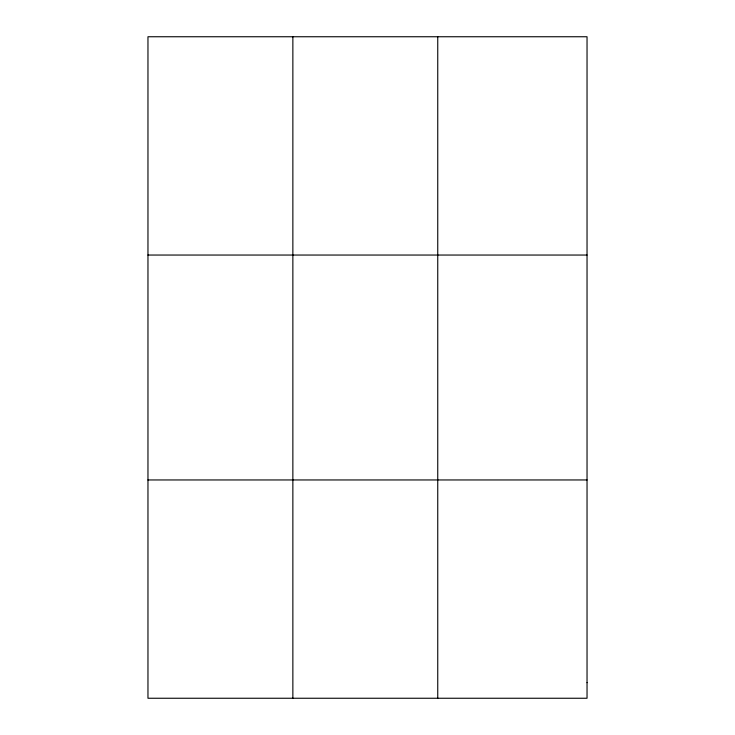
<?xml version="1.0" encoding="UTF-8"?>
<svg xmlns="http://www.w3.org/2000/svg" width="735" height="735" viewBox="0 0 735 735"><rect width="100%" height="100%" fill="white"/><g stroke="black" fill="none" stroke-linecap="round" stroke-linejoin="round"><path stroke-width="1.1" d="M292.861 36.75L292.861 698.25M437.748 36.75L437.748 698.25M147.965 255.045L587.035 255.045M147.965 479.955L587.035 479.955M587.035 682.659L587.035 698.25L147.965 698.25L147.965 36.75L587.035 36.75L587.035 682.659"/></g></svg>
